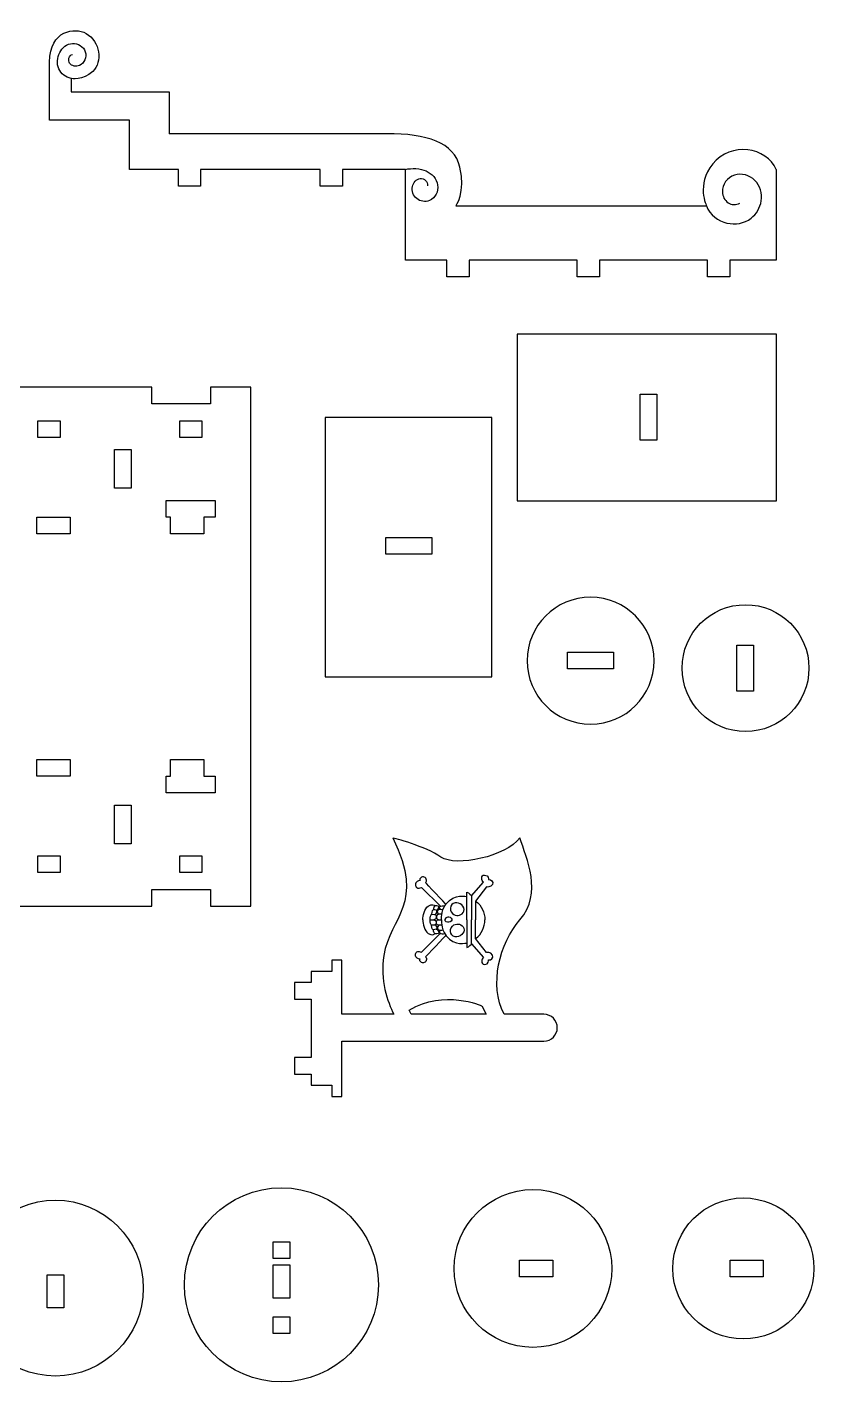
# Model space of a CAD drawing. Header units: centimetres. Extents: x -66 to 291, y -51 to 5.
# Drawn here: x -17.77 to -3.6, y -42.16 to -17.76 of the extents above; entities that cross this region are included whole.
import ezdxf

# ---------------------------------------------------------------- set-up
doc = ezdxf.new("R2010")
doc.units = ezdxf.units.CM
doc.header["$MEASUREMENT"] = 0
doc.layers.add('Capa 1', color=7, linetype='Continuous')

msp = doc.modelspace()

# ---------------------------------------------------------------- linework, layer by layer
at = {"layer": 'Capa 1', "color": 250, "lineweight": 25}
for points in [[(-17.36893, -18.39203), (-17.36186, -17.81243), (-16.90963, -17.763), (-16.71188, -17.87599)], [(-16.71188, -17.87599), (-16.45813, -18.02089), (-16.40796, -18.39203), (-16.59158, -18.56177)], [(-17.36893, -19.44018), (-17.36893, -19.44018), (-17.36893, -18.39203), (-17.36893, -18.39203)], [(-16.59158, -18.56177), (-16.77569, -18.73151), (-16.98098, -18.68914), (-16.98098, -18.68914)], [(-16.98098, -18.68914), (-16.98098, -18.68914), (-16.98098, -18.92609), (-16.98098, -18.92609)], [(-16.98098, -18.92609), (-16.98098, -18.92609), (-15.2132, -18.92609), (-15.2132, -18.92609)], [(-15.2132, -18.92609), (-15.2132, -18.92609), (-15.2132, -19.68274), (-15.2132, -19.68274)], [(-15.92869, -19.44018), (-15.92869, -19.44018), (-17.36893, -19.44018), (-17.36893, -19.44018)], [(-15.92869, -20.32761), (-15.92869, -20.32761), (-15.92869, -19.44018), (-15.92869, -19.44018)], [(-4.27994, -20.32761), (-4.45285, -19.92627), (-5.09625, -19.81863), (-5.42404, -20.22727)], [(-5.42404, -20.22727), (-5.72773, -20.60572), (-5.53436, -20.9844), (-5.53436, -20.9844)], [(-15.04736, -20.32761), (-15.04736, -20.32761), (-15.92869, -20.32761), (-15.92869, -20.32761)], [(-15.04736, -20.62763), (-15.04736, -20.62763), (-15.04736, -20.32761), (-15.04736, -20.32761)], [(-12.49273, -20.32761), (-12.49273, -20.32761), (-14.64773, -20.32761), (-14.64773, -20.32761)], [(-14.64773, -20.32761), (-14.64773, -20.32761), (-14.64773, -20.62763), (-14.64773, -20.62763)], [(-12.49273, -20.62763), (-12.49273, -20.62763), (-12.49273, -20.32761), (-12.49273, -20.32761)], [(-10.95801, -20.32761), (-10.95801, -20.32761), (-12.09286, -20.32761), (-12.09286, -20.32761)], [(-12.09286, -20.32761), (-12.09286, -20.32761), (-12.09286, -20.62763), (-12.09286, -20.62763)], [(-10.95801, -21.96096), (-10.95801, -21.96096), (-10.95801, -20.32761), (-10.95801, -20.32761)], [(-4.27994, -20.32761), (-4.27994, -20.32761), (-4.27994, -21.96096), (-4.27994, -21.96096)], [(-14.64773, -20.62763), (-14.64773, -20.62763), (-15.04736, -20.62763), (-15.04736, -20.62763)], [(-12.09286, -20.62763), (-12.09286, -20.62763), (-12.49273, -20.62763), (-12.49273, -20.62763)], [(-10.05135, -20.9844), (-10.05135, -20.9844), (-5.53436, -20.9844), (-5.53436, -20.9844)], [(-10.21257, -21.96096), (-10.21257, -21.96096), (-10.95801, -21.96096), (-10.95801, -21.96096)], [(-10.21257, -22.26099), (-10.21257, -22.26099), (-10.21257, -21.96096), (-10.21257, -21.96096)], [(-7.86519, -21.96096), (-7.86519, -21.96096), (-9.81245, -21.96096), (-9.81245, -21.96096)], [(-9.81245, -21.96096), (-9.81245, -21.96096), (-9.81245, -22.26099), (-9.81245, -22.26099)], [(-7.86519, -22.26099), (-7.86519, -22.26099), (-7.86519, -21.96096), (-7.86519, -21.96096)], [(-5.51756, -21.96096), (-5.51756, -21.96096), (-7.46507, -21.96096), (-7.46507, -21.96096)], [(-7.46507, -21.96096), (-7.46507, -21.96096), (-7.46507, -22.26099), (-7.46507, -22.26099)], [(-5.51756, -22.26099), (-5.51756, -22.26099), (-5.51756, -21.96096), (-5.51756, -21.96096)], [(-4.27994, -21.96096), (-4.27994, -21.96096), (-5.11744, -21.96096), (-5.11744, -21.96096)], [(-5.11744, -21.96096), (-5.11744, -21.96096), (-5.11744, -22.26099), (-5.11744, -22.26099)], [(-9.81245, -22.26099), (-9.81245, -22.26099), (-10.21257, -22.26099), (-10.21257, -22.26099)], [(-7.46507, -22.26099), (-7.46507, -22.26099), (-7.86519, -22.26099), (-7.86519, -22.26099)], [(-5.11744, -22.26099), (-5.11744, -22.26099), (-5.51756, -22.26099), (-5.51756, -22.26099)], [(-11.18352, -32.36685), (-10.59929, -33.57364), (-11.23417, -33.77684), (-11.34839, -34.48278)], [(-10.31948, -32.70969), (-10.58638, -32.51923), (-11.18352, -32.36685), (-11.18352, -32.36685)], [(-8.89678, -32.36685), (-9.13787, -32.69703), (-10.05281, -32.90023), (-10.31948, -32.70969)], [(-8.89678, -33.84038), (-8.47717, -33.3578), (-8.78232, -32.73546), (-8.89678, -32.36685)], [(-9.18073, -35.54289), (-9.45616, -35.01017), (-9.26426, -34.26371), (-8.89678, -33.84038)], [(-12.10382, -34.56887), (-12.10382, -34.56887), (-12.28719, -34.56887), (-12.28719, -34.56887)], [(-12.28719, -34.56887), (-12.28719, -34.56887), (-12.28719, -34.77027), (-12.28719, -34.77027)], [(-12.10382, -35.54289), (-12.10382, -35.54289), (-12.10382, -34.56887), (-12.10382, -34.56887)], [(-11.34839, -34.48278), (-11.42047, -34.92762), (-11.28069, -35.31641), (-11.1672, -35.54289)], [(-12.28719, -34.77027), (-12.28719, -34.77027), (-12.65736, -34.77027), (-12.65736, -34.77027)], [(-12.65736, -34.77027), (-12.65736, -34.77027), (-12.65736, -34.97033), (-12.65736, -34.97033)], [(-12.65736, -34.97033), (-12.65736, -34.97033), (-12.95714, -34.97033), (-12.95714, -34.97033)], [(-12.95714, -34.97033), (-12.95714, -34.97033), (-12.95714, -35.27016), (-12.95714, -35.27016)], [(-10.89128, -35.46662), (-10.25591, -35.08562), (-9.5828, -35.39042), (-9.5828, -35.39042)], [(-12.95714, -35.27016), (-12.95714, -35.27016), (-12.65736, -35.27016), (-12.65736, -35.27016)], [(-12.65736, -35.27016), (-12.65736, -35.27016), (-12.65736, -36.32143), (-12.65736, -36.32143)], [(-11.1672, -35.54289), (-11.1672, -35.54289), (-12.10382, -35.54289), (-12.10382, -35.54289)], [(-10.85378, -35.54289), (-10.85378, -35.54289), (-10.89128, -35.46662), (-10.89128, -35.46662)], [(-9.50316, -35.54289), (-9.50316, -35.54289), (-10.85378, -35.54289), (-10.85378, -35.54289)], [(-9.5828, -35.39042), (-9.5828, -35.39042), (-9.50316, -35.54289), (-9.50316, -35.54289)], [(-8.465, -35.54289), (-8.465, -35.54289), (-9.18073, -35.54289), (-9.18073, -35.54289)], [(-12.10382, -37.02272), (-12.10382, -37.02272), (-12.10382, -36.0255), (-12.10382, -36.0255)], [(-12.10382, -36.0255), (-12.10382, -36.0255), (-8.465, -36.0255), (-8.465, -36.0255)], [(-12.65736, -36.32143), (-12.65736, -36.32143), (-12.95714, -36.32143), (-12.95714, -36.32143)], [(-12.95714, -36.32143), (-12.95714, -36.32143), (-12.95714, -36.62129), (-12.95714, -36.62129)], [(-12.95714, -36.62129), (-12.95714, -36.62129), (-12.65736, -36.62129), (-12.65736, -36.62129)], [(-12.65736, -36.62129), (-12.65736, -36.62129), (-12.65736, -36.82135), (-12.65736, -36.82135)], [(-12.65736, -36.82135), (-12.65736, -36.82135), (-12.28719, -36.82135), (-12.28719, -36.82135)], [(-12.28719, -36.82135), (-12.28719, -36.82135), (-12.28719, -37.02272), (-12.28719, -37.02272)], [(-12.28719, -37.02272), (-12.28719, -37.02272), (-12.10382, -37.02272), (-12.10382, -37.02272)]]:
    msp.add_open_spline(points, degree=3, dxfattribs=at)
at = {"layer": 'Capa 1', "color": 143, "lineweight": 25}
for points, knots in [([(-16.98098, -18.68914), (-17.0818, -18.66649), (-17.15876, -18.6039), (-17.20186, -18.51526), (-17.24448, -18.42613), (-17.22695, -18.30996), (-17.18555, -18.22034), (-17.14415, -18.13072), (-17.05404, -18.06327), (-16.95541, -18.05815), (-16.85678, -18.05304), (-16.75621, -18.11538), (-16.72455, -18.20865), (-16.69264, -18.30217), (-16.73965, -18.41785), (-16.83073, -18.45559), (-16.89088, -18.48068), (-16.96905, -18.46753), (-17.0068, -18.41468), (-17.04406, -18.36159), (-17.02117, -18.27246), (-16.95834, -18.25541)], [0, 0, 0, 0, 0.14285714, 0.14285714, 0.14285714, 0.28571429, 0.28571429, 0.28571429, 0.42857143, 0.42857143, 0.42857143, 0.57142857, 0.57142857, 0.57142857, 0.71428571, 0.71428571, 0.71428571, 0.85714286, 0.85714286, 0.85714286, 1, 1, 1, 1]), ([(-10.95801, -20.3259), (-10.84745, -20.30009), (-10.68818, -20.30715), (-10.58468, -20.35342), (-10.48094, -20.39969), (-10.39619, -20.49467), (-10.37841, -20.60669), (-10.36063, -20.71896), (-10.41957, -20.8434), (-10.52428, -20.88675), (-10.59954, -20.91816), (-10.69135, -20.90453), (-10.75442, -20.8529), (-10.81725, -20.80103), (-10.84867, -20.7136), (-10.83284, -20.63372), (-10.81847, -20.56383), (-10.76392, -20.49905), (-10.69305, -20.49101), (-10.62243, -20.48298), (-10.54766, -20.54946), (-10.56252, -20.61911)], [0, 0, 0, 0, 0.14285714, 0.14285714, 0.14285714, 0.28571429, 0.28571429, 0.28571429, 0.42857143, 0.42857143, 0.42857143, 0.57142857, 0.57142857, 0.57142857, 0.71428571, 0.71428571, 0.71428571, 0.85714286, 0.85714286, 0.85714286, 1, 1, 1, 1]), ([(-5.53436, -20.9844), (-5.48274, -21.1444), (-5.31689, -21.2535), (-5.16883, -21.29149), (-5.02027, -21.32924), (-4.85492, -21.2988), (-4.73364, -21.20553), (-4.63574, -21.13028), (-4.56877, -21.01655), (-4.5505, -20.89454), (-4.53029, -20.76231), (-4.57023, -20.6196), (-4.66399, -20.52413), (-4.75799, -20.42867), (-4.90606, -20.38654), (-5.03294, -20.42843), (-5.1603, -20.47056), (-5.2565, -20.59987), (-5.24968, -20.73357), (-5.24578, -20.80833), (-5.21023, -20.8831), (-5.14837, -20.92547), (-5.08676, -20.96809), (-4.99909, -20.97393), (-4.9365, -20.93253)], [0, 0, 0, 0, 0.125, 0.125, 0.125, 0.25, 0.25, 0.25, 0.375, 0.375, 0.375, 0.5, 0.5, 0.5, 0.625, 0.625, 0.625, 0.75, 0.75, 0.75, 0.875, 0.875, 0.875, 1, 1, 1, 1]), ([(-10.2284, -33.56127), (-10.2284, -33.56127), (-10.59856, -33.1743), (-10.59466, -33.17182), (-10.57591, -33.15945), (-10.5781, -33.1274), (-10.58541, -33.10657), (-10.5932, -33.08544), (-10.61293, -33.06956), (-10.63509, -33.06707), (-10.6575, -33.06461), (-10.68039, -33.07555), (-10.69232, -33.09457), (-10.69597, -33.10019), (-10.69865, -33.10657), (-10.69865, -33.11332), (-10.69865, -33.11997), (-10.69597, -33.12674), (-10.69062, -33.13054), (-10.7118, -33.13129), (-10.73323, -33.13901), (-10.75028, -33.15214), (-10.76684, -33.16478), (-10.77853, -33.18485), (-10.77975, -33.20606), (-10.78072, -33.2272), (-10.77098, -33.24906), (-10.75296, -33.26039), (-10.72909, -33.27522), (-10.69792, -33.26952), (-10.67162, -33.25934), (-10.67162, -33.25934), (-10.32995, -33.59695), (-10.32995, -33.59695)], [0, 0, 0, 0, 0.09090909, 0.09090909, 0.09090909, 0.18181818, 0.18181818, 0.18181818, 0.27272727, 0.27272727, 0.27272727, 0.36363636, 0.36363636, 0.36363636, 0.45454545, 0.45454545, 0.45454545, 0.54545455, 0.54545455, 0.54545455, 0.63636364, 0.63636364, 0.63636364, 0.72727273, 0.72727273, 0.72727273, 0.81818182, 0.81818182, 0.81818182, 0.90909091, 0.90909091, 0.90909091, 1, 1, 1, 1]), ([(-10.30535, -33.74192), (-10.33457, -33.74126), (-10.36891, -33.73766), (-10.38328, -33.74791), (-10.41372, -33.77019), (-10.3996, -33.8245), (-10.38572, -33.83193), (-10.36599, -33.84247), (-10.30633, -33.84038), (-10.30633, -33.84038), (-10.30633, -33.84038), (-10.33238, -33.70064), (-10.22353, -33.55423), (-10.07449, -33.35495), (-9.85263, -33.42411), (-9.85263, -33.42411), (-9.85263, -33.42411), (-9.85263, -33.34049), (-9.85263, -33.34049), (-9.82, -33.34962), (-9.76739, -33.40716), (-9.76739, -33.40716), (-9.76739, -33.40716), (-9.55138, -33.16232), (-9.55138, -33.16232), (-9.5867, -33.14006), (-9.61178, -33.03388), (-9.53166, -33.03388), (-9.45202, -33.03388), (-9.46225, -33.11646), (-9.46225, -33.11646), (-9.41525, -33.11503), (-9.36654, -33.14785), (-9.39163, -33.2053), (-9.41622, -33.26324), (-9.5, -33.24906), (-9.5, -33.24906), (-9.5, -33.24906), (-9.69434, -33.50421), (-9.69434, -33.50421), (-9.58109, -33.57822), (-9.52825, -33.71652), (-9.52825, -33.84038)], [0, 0, 0, 0, 0.07142857, 0.07142857, 0.07142857, 0.14285714, 0.14285714, 0.14285714, 0.21428571, 0.21428571, 0.21428571, 0.28571429, 0.28571429, 0.28571429, 0.35714286, 0.35714286, 0.35714286, 0.42857143, 0.42857143, 0.42857143, 0.5, 0.5, 0.5, 0.57142857, 0.57142857, 0.57142857, 0.64285714, 0.64285714, 0.64285714, 0.71428571, 0.71428571, 0.71428571, 0.78571429, 0.78571429, 0.78571429, 0.85714286, 0.85714286, 0.85714286, 0.92857143, 0.92857143, 0.92857143, 1, 1, 1, 1]), ([(-10.64581, -33.84038), (-10.64581, -33.76876), (-10.61196, -33.63825), (-10.54937, -33.59514), (-10.48702, -33.55214), (-10.42517, -33.57155), (-10.4315, -33.59344)], [0, 0, 0, 0, 0.5, 0.5, 0.5, 1, 1, 1, 1]), ([(-10.42639, -33.74791), (-10.4108, -33.74754), (-10.39351, -33.71197), (-10.39205, -33.69256), (-10.39034, -33.67278), (-10.41104, -33.66146), (-10.45951, -33.66078), (-10.45951, -33.66078), (-10.49019, -33.67838), (-10.49165, -33.74087)], [0, 0, 0, 0, 0.33333333, 0.33333333, 0.33333333, 0.66666667, 0.66666667, 0.66666667, 1, 1, 1, 1]), ([(-10.40447, -33.67105), (-10.38158, -33.66964), (-10.3504, -33.62339), (-10.35479, -33.60398), (-10.35868, -33.58457), (-10.422, -33.58457), (-10.4315, -33.59344), (-10.44148, -33.60218), (-10.46267, -33.62588), (-10.45342, -33.66078)], [0, 0, 0, 0, 0.33333333, 0.33333333, 0.33333333, 0.66666667, 0.66666667, 0.66666667, 1, 1, 1, 1]), ([(-10.34797, -33.74087), (-10.37135, -33.74336), (-10.3862, -33.6975), (-10.37378, -33.67134), (-10.36185, -33.64529), (-10.2961, -33.65089), (-10.28124, -33.65659)], [0, 0, 0, 0, 0.5, 0.5, 0.5, 1, 1, 1, 1]), ([(-10.32995, -33.65164), (-10.3526, -33.6393), (-10.34967, -33.60048), (-10.32021, -33.59266), (-10.2905, -33.58496), (-10.24934, -33.59266), (-10.24934, -33.59266)], [0, 0, 0, 0, 0.5, 0.5, 0.5, 1, 1, 1, 1]), ([(-9.9084, -33.68722), (-9.91936, -33.72071), (-9.94834, -33.74754), (-9.98194, -33.75848), (-10.01579, -33.76941), (-10.05379, -33.76447), (-10.08447, -33.74686), (-10.12538, -33.72395), (-10.1529, -33.67772), (-10.14974, -33.63119), (-10.14657, -33.58457), (-10.11028, -33.54084), (-10.06401, -33.53341), (-9.98219, -33.51999), (-9.87917, -33.59943), (-9.9084, -33.68722)], [0, 0, 0, 0, 0.2, 0.2, 0.2, 0.4, 0.4, 0.4, 0.6, 0.6, 0.6, 0.8, 0.8, 0.8, 1, 1, 1, 1]), ([(-10.64581, -33.84038), (-10.64581, -33.91193), (-10.61196, -34.04282), (-10.54937, -34.08554), (-10.48702, -34.12852), (-10.42517, -34.10911), (-10.4315, -34.08734)], [0, 0, 0, 0, 0.5, 0.5, 0.5, 1, 1, 1, 1]), ([(-10.51357, -33.84038), (-10.51941, -33.7952), (-10.49165, -33.74087), (-10.49165, -33.74087), (-10.49165, -33.74087), (-10.47071, -33.74012), (-10.43515, -33.74584), (-10.39911, -33.75144), (-10.40422, -33.77579), (-10.40593, -33.80015), (-10.40715, -33.8245), (-10.42858, -33.83439), (-10.44538, -33.84038)], [0, 0, 0, 0, 0.25, 0.25, 0.25, 0.5, 0.5, 0.5, 0.75, 0.75, 0.75, 1, 1, 1, 1]), ([(-10.51357, -33.84038), (-10.51941, -33.88548), (-10.49165, -33.93979), (-10.49165, -33.93979), (-10.49165, -33.93979), (-10.47071, -33.94057), (-10.43515, -33.93484), (-10.39911, -33.92924), (-10.40422, -33.90489), (-10.40593, -33.88054), (-10.40715, -33.85628), (-10.42858, -33.84637), (-10.44538, -33.84038), (-10.44538, -33.84038), (-10.51357, -33.84038), (-10.51357, -33.84038)], [0, 0, 0, 0, 0.2, 0.2, 0.2, 0.4, 0.4, 0.4, 0.6, 0.6, 0.6, 0.8, 0.8, 0.8, 1, 1, 1, 1]), ([(-10.30535, -33.93874), (-10.33457, -33.93952), (-10.36891, -33.94303), (-10.38328, -33.93275), (-10.41372, -33.91088), (-10.3996, -33.85628), (-10.38572, -33.84885), (-10.36599, -33.83819), (-10.30633, -33.84038), (-10.30633, -33.84038), (-10.30633, -33.84038), (-10.33238, -33.98004), (-10.22353, -34.12643), (-10.07449, -34.32573), (-9.85263, -34.25667), (-9.85263, -34.25667), (-9.85263, -34.25667), (-9.85263, -34.3403), (-9.85263, -34.3403), (-9.82, -34.33107), (-9.76739, -34.27359), (-9.76739, -34.27359), (-9.76739, -34.27359), (-9.55138, -34.51836), (-9.55138, -34.51836), (-9.5867, -34.54062), (-9.61178, -34.6468), (-9.53166, -34.6468), (-9.45202, -34.6468), (-9.46225, -34.56422), (-9.46225, -34.56422), (-9.41525, -34.56566), (-9.36654, -34.53283), (-9.39163, -34.47538), (-9.41622, -34.41754), (-9.5, -34.43162), (-9.5, -34.43162), (-9.5, -34.43162), (-9.69434, -34.17657), (-9.69434, -34.17657), (-9.58109, -34.10246), (-9.52825, -33.96414), (-9.52825, -33.84038)], [0, 0, 0, 0, 0.07142857, 0.07142857, 0.07142857, 0.14285714, 0.14285714, 0.14285714, 0.21428571, 0.21428571, 0.21428571, 0.28571429, 0.28571429, 0.28571429, 0.35714286, 0.35714286, 0.35714286, 0.42857143, 0.42857143, 0.42857143, 0.5, 0.5, 0.5, 0.57142857, 0.57142857, 0.57142857, 0.64285714, 0.64285714, 0.64285714, 0.71428571, 0.71428571, 0.71428571, 0.78571429, 0.78571429, 0.78571429, 0.85714286, 0.85714286, 0.85714286, 0.92857143, 0.92857143, 0.92857143, 1, 1, 1, 1]), ([(-10.17458, -33.78853), (-10.19698, -33.78532), (-10.22109, -33.79586), (-10.23375, -33.81461), (-10.24228, -33.82698), (-10.24569, -33.84352), (-10.24009, -33.85733), (-10.234, -33.87282), (-10.21792, -33.88273), (-10.20161, -33.88548), (-10.17336, -33.89081), (-10.13269, -33.87739), (-10.1227, -33.84781), (-10.11296, -33.81956), (-10.14974, -33.79206), (-10.17458, -33.78853)], [0, 0, 0, 0, 0.2, 0.2, 0.2, 0.4, 0.4, 0.4, 0.6, 0.6, 0.6, 0.8, 0.8, 0.8, 1, 1, 1, 1]), ([(-9.9084, -33.99344), (-9.91936, -33.95995), (-9.94834, -33.93314), (-9.98194, -33.9222), (-10.01579, -33.91125), (-10.05379, -33.91621), (-10.08447, -33.9338), (-10.12538, -33.95674), (-10.1529, -34.00296), (-10.14974, -34.04957), (-10.14657, -34.09647), (-10.11028, -34.13985), (-10.06401, -34.14727), (-9.98219, -34.16069), (-9.87917, -34.08125), (-9.9084, -33.99344)], [0, 0, 0, 0, 0.2, 0.2, 0.2, 0.4, 0.4, 0.4, 0.6, 0.6, 0.6, 0.8, 0.8, 0.8, 1, 1, 1, 1]), ([(-10.2284, -34.11939), (-10.2284, -34.11939), (-10.59856, -34.50638), (-10.59466, -34.50923), (-10.57591, -34.52121), (-10.5781, -34.55329), (-10.58541, -34.5745), (-10.5932, -34.59532), (-10.61293, -34.61122), (-10.63509, -34.61368), (-10.6575, -34.61607), (-10.68039, -34.60513), (-10.69232, -34.58648), (-10.69597, -34.58088), (-10.69865, -34.57411), (-10.69865, -34.56746), (-10.69865, -34.56069), (-10.69597, -34.55404), (-10.69062, -34.55015), (-10.7118, -34.54949), (-10.73323, -34.54206), (-10.75028, -34.52903), (-10.76684, -34.5159), (-10.77853, -34.49581), (-10.77975, -34.4746), (-10.78072, -34.45349), (-10.77098, -34.43162), (-10.75296, -34.4203), (-10.72909, -34.40554), (-10.69792, -34.41116), (-10.67162, -34.42134), (-10.67162, -34.42134), (-10.32995, -34.08374), (-10.32995, -34.08374)], [0, 0, 0, 0, 0.09090909, 0.09090909, 0.09090909, 0.18181818, 0.18181818, 0.18181818, 0.27272727, 0.27272727, 0.27272727, 0.36363636, 0.36363636, 0.36363636, 0.45454545, 0.45454545, 0.45454545, 0.54545455, 0.54545455, 0.54545455, 0.63636364, 0.63636364, 0.63636364, 0.72727273, 0.72727273, 0.72727273, 0.81818182, 0.81818182, 0.81818182, 0.90909091, 0.90909091, 0.90909091, 1, 1, 1, 1]), ([(-10.42639, -33.93275), (-10.4108, -33.93314), (-10.39351, -33.96882), (-10.39205, -33.98849), (-10.39034, -34.0079), (-10.41104, -34.01923), (-10.45951, -34.01988), (-10.45951, -34.01988), (-10.49019, -34.0023), (-10.49165, -33.93979)], [0, 0, 0, 0, 0.33333333, 0.33333333, 0.33333333, 0.66666667, 0.66666667, 0.66666667, 1, 1, 1, 1]), ([(-10.40447, -34.0097), (-10.38158, -34.01114), (-10.3504, -34.05729), (-10.35479, -34.07667), (-10.35868, -34.09608), (-10.422, -34.09608), (-10.4315, -34.08734), (-10.44148, -34.0785), (-10.46267, -34.05481), (-10.45342, -34.01988)], [0, 0, 0, 0, 0.33333333, 0.33333333, 0.33333333, 0.66666667, 0.66666667, 0.66666667, 1, 1, 1, 1]), ([(-10.34797, -33.93979), (-10.37135, -33.93733), (-10.3862, -33.98328), (-10.37378, -34.00934), (-10.36185, -34.0354), (-10.2961, -34.0298), (-10.28124, -34.02417)], [0, 0, 0, 0, 0.5, 0.5, 0.5, 1, 1, 1, 1]), ([(-10.32995, -34.02911), (-10.3526, -34.04178), (-10.34967, -34.0806), (-10.32021, -34.088), (-10.2905, -34.09582), (-10.24934, -34.088), (-10.24934, -34.088)], [0, 0, 0, 0, 0.5, 0.5, 0.5, 1, 1, 1, 1])]:
    msp.add_open_spline(points, degree=3, knots=knots, dxfattribs=at)
at = {"layer": 'Capa 1', "color": 250, "lineweight": 25}
for points, knots in [([(-10.05135, -20.9844), (-10.05135, -20.9844), (-9.86968, -20.74209), (-9.97586, -20.28815), (-10.08155, -19.83421), (-10.58103, -19.68274), (-11.29262, -19.68274), (-12.00397, -19.68274), (-15.2132, -19.68274), (-15.2132, -19.68274)], [0, 0, 0, 0, 0.33333333, 0.33333333, 0.33333333, 0.66666667, 0.66666667, 0.66666667, 1, 1, 1, 1]), ([(-4.27702, -23.58871), (-4.27702, -23.58871), (-4.27702, -26.29481), (-4.27702, -26.29481), (-4.27702, -26.29481), (-8.94743, -26.29481), (-8.94743, -26.29481), (-8.94743, -26.29481), (-8.94743, -23.29063), (-8.94743, -23.29063), (-8.94743, -23.29063), (-4.27702, -23.29063), (-4.27702, -23.29063), (-4.27702, -23.29063), (-4.27702, -23.58871), (-4.27702, -23.58871)], [0, 0, 0, 0, 0.2, 0.2, 0.2, 0.4, 0.4, 0.4, 0.6, 0.6, 0.6, 0.8, 0.8, 0.8, 1, 1, 1, 1]), ([(-18.41245, -33.59619), (-18.41245, -33.59619), (-18.41245, -24.24648), (-18.41245, -24.24648), (-18.41245, -24.24648), (-15.52541, -24.24648), (-15.52541, -24.24648), (-15.52541, -24.24648), (-15.52541, -24.54651), (-15.52541, -24.54651), (-15.52541, -24.54651), (-14.46849, -24.54651), (-14.46849, -24.54651), (-14.46849, -24.54651), (-14.46849, -24.24648), (-14.46849, -24.24648), (-14.46849, -24.24648), (-13.74204, -24.24648), (-13.74204, -24.24648), (-13.74204, -24.24648), (-13.74204, -33.59619), (-13.74204, -33.59619), (-13.74204, -33.59619), (-14.46849, -33.59619), (-14.46849, -33.59619), (-14.46849, -33.59619), (-14.46849, -33.29607), (-14.46849, -33.29607), (-14.46849, -33.29607), (-15.52541, -33.29607), (-15.52541, -33.29607), (-15.52541, -33.29607), (-15.52541, -33.59619), (-15.52541, -33.59619), (-15.52541, -33.59619), (-18.41245, -33.59619), (-18.41245, -33.59619)], [0, 0, 0, 0, 0.08333333, 0.08333333, 0.08333333, 0.16666667, 0.16666667, 0.16666667, 0.25, 0.25, 0.25, 0.33333333, 0.33333333, 0.33333333, 0.41666667, 0.41666667, 0.41666667, 0.5, 0.5, 0.5, 0.58333333, 0.58333333, 0.58333333, 0.66666667, 0.66666667, 0.66666667, 0.75, 0.75, 0.75, 0.83333333, 0.83333333, 0.83333333, 0.91666667, 0.91666667, 0.91666667, 1, 1, 1, 1]), ([(-6.73302, -25.20136), (-6.73302, -25.20136), (-6.43317, -25.20136), (-6.43317, -25.20136), (-6.43317, -25.20136), (-6.43317, -24.37422), (-6.43317, -24.37422), (-6.43317, -24.37422), (-6.73302, -24.37422), (-6.73302, -24.37422), (-6.73302, -24.37422), (-6.73302, -25.20136), (-6.73302, -25.20136)], [0, 0, 0, 0, 0.25, 0.25, 0.25, 0.5, 0.5, 0.5, 0.75, 0.75, 0.75, 1, 1, 1, 1]), ([(-17.57739, -25.15314), (-17.57739, -25.15314), (-17.17737, -25.15314), (-17.17737, -25.15314), (-17.17737, -25.15314), (-17.17737, -24.85311), (-17.17737, -24.85311), (-17.17737, -24.85311), (-17.57739, -24.85311), (-17.57739, -24.85311), (-17.57739, -24.85311), (-17.57739, -25.15314), (-17.57739, -25.15314)], [0, 0, 0, 0, 0.25, 0.25, 0.25, 0.5, 0.5, 0.5, 0.75, 0.75, 0.75, 1, 1, 1, 1]), ([(-15.02301, -25.15314), (-15.02301, -25.15314), (-14.62299, -25.15314), (-14.62299, -25.15314), (-14.62299, -25.15314), (-14.62299, -24.85311), (-14.62299, -24.85311), (-14.62299, -24.85311), (-15.02301, -24.85311), (-15.02301, -24.85311), (-15.02301, -24.85311), (-15.02301, -25.15314), (-15.02301, -25.15314)], [0, 0, 0, 0, 0.25, 0.25, 0.25, 0.5, 0.5, 0.5, 0.75, 0.75, 0.75, 1, 1, 1, 1]), ([(-12.40433, -24.7971), (-12.40433, -24.7971), (-9.4004, -24.7971), (-9.4004, -24.7971), (-9.4004, -24.7971), (-9.4004, -29.46761), (-9.4004, -29.46761), (-9.4004, -29.46761), (-12.40433, -29.46761), (-12.40433, -29.46761), (-12.40433, -29.46761), (-12.40433, -24.7971), (-12.40433, -24.7971)], [0, 0, 0, 0, 0.25, 0.25, 0.25, 0.5, 0.5, 0.5, 0.75, 0.75, 0.75, 1, 1, 1, 1]), ([(-16.19804, -26.06906), (-16.19804, -26.06906), (-15.89819, -26.06906), (-15.89819, -26.06906), (-15.89819, -26.06906), (-15.89819, -25.3691), (-15.89819, -25.3691), (-15.89819, -25.3691), (-16.19804, -25.3691), (-16.19804, -25.3691), (-16.19804, -25.3691), (-16.19804, -26.06906), (-16.19804, -26.06906)], [0, 0, 0, 0, 0.25, 0.25, 0.25, 0.5, 0.5, 0.5, 0.75, 0.75, 0.75, 1, 1, 1, 1]), ([(-15.26751, -26.29018), (-15.26751, -26.29018), (-15.26751, -26.59014), (-15.26751, -26.59014), (-15.26751, -26.59014), (-15.19031, -26.59014), (-15.19031, -26.59014), (-15.19031, -26.59014), (-15.19031, -26.89019), (-15.19031, -26.89019), (-15.19031, -26.89019), (-14.58879, -26.89019), (-14.58879, -26.89019), (-14.58879, -26.89019), (-14.58879, -26.59014), (-14.58879, -26.59014), (-14.58879, -26.59014), (-14.3852, -26.59014), (-14.3852, -26.59014), (-14.3852, -26.59014), (-14.3852, -26.29018), (-14.3852, -26.29018), (-14.3852, -26.29018), (-15.26751, -26.29018), (-15.26751, -26.29018)], [0, 0, 0, 0, 0.125, 0.125, 0.125, 0.25, 0.25, 0.25, 0.375, 0.375, 0.375, 0.5, 0.5, 0.5, 0.625, 0.625, 0.625, 0.75, 0.75, 0.75, 0.875, 0.875, 0.875, 1, 1, 1, 1]), ([(-17.59614, -26.89019), (-17.59614, -26.89019), (-16.99464, -26.89019), (-16.99464, -26.89019), (-16.99464, -26.89019), (-16.99464, -26.59016), (-16.99464, -26.59016), (-16.99464, -26.59016), (-17.59614, -26.59016), (-17.59614, -26.59016), (-17.59614, -26.59016), (-17.59614, -26.89019), (-17.59614, -26.89019)], [0, 0, 0, 0, 0.25, 0.25, 0.25, 0.5, 0.5, 0.5, 0.75, 0.75, 0.75, 1, 1, 1, 1]), ([(-11.31113, -27.25329), (-11.31113, -27.25329), (-10.48389, -27.25329), (-10.48389, -27.25329), (-10.48389, -27.25329), (-10.48389, -26.95326), (-10.48389, -26.95326), (-10.48389, -26.95326), (-11.31113, -26.95326), (-11.31113, -26.95326), (-11.31113, -26.95326), (-11.31113, -27.25329), (-11.31113, -27.25329)], [0, 0, 0, 0, 0.25, 0.25, 0.25, 0.5, 0.5, 0.5, 0.75, 0.75, 0.75, 1, 1, 1, 1]), ([(-7.62433, -28.0323), (-6.99311, -28.0323), (-6.48145, -28.54381), (-6.48145, -29.17499), (-6.48145, -29.80597), (-6.99311, -30.31748), (-7.62433, -30.31748), (-8.25532, -30.31748), (-8.76722, -29.80597), (-8.76722, -29.17499), (-8.76722, -28.54381), (-8.25532, -28.0323), (-7.62433, -28.0323)], [0, 0, 0, 0, 0.25, 0.25, 0.25, 0.5, 0.5, 0.5, 0.75, 0.75, 0.75, 1, 1, 1, 1]), ([(-5.97564, -29.30798), (-5.97564, -29.93896), (-5.46423, -30.45047), (-4.833, -30.45047), (-4.20201, -30.45047), (-3.69036, -29.93896), (-3.69036, -29.30798), (-3.69036, -28.67689), (-4.20201, -28.16529), (-4.833, -28.16529), (-5.46423, -28.16529), (-5.97564, -28.67689), (-5.97564, -29.30798)], [0, 0, 0, 0, 0.25, 0.25, 0.25, 0.5, 0.5, 0.5, 0.75, 0.75, 0.75, 1, 1, 1, 1]), ([(-8.03736, -29.32091), (-8.03736, -29.32091), (-7.21012, -29.32091), (-7.21012, -29.32091), (-7.21012, -29.32091), (-7.21012, -29.02087), (-7.21012, -29.02087), (-7.21012, -29.02087), (-8.03736, -29.02087), (-8.03736, -29.02087), (-8.03736, -29.02087), (-8.03736, -29.32091), (-8.03736, -29.32091)], [0, 0, 0, 0, 0.25, 0.25, 0.25, 0.5, 0.5, 0.5, 0.75, 0.75, 0.75, 1, 1, 1, 1]), ([(-4.98715, -29.72217), (-4.98715, -29.72217), (-4.68731, -29.72217), (-4.68731, -29.72217), (-4.68731, -29.72217), (-4.68731, -28.89503), (-4.68731, -28.89503), (-4.68731, -28.89503), (-4.98715, -28.89503), (-4.98715, -28.89503), (-4.98715, -28.89503), (-4.98715, -29.72217), (-4.98715, -29.72217)], [0, 0, 0, 0, 0.25, 0.25, 0.25, 0.5, 0.5, 0.5, 0.75, 0.75, 0.75, 1, 1, 1, 1]), ([(-17.59614, -31.25241), (-17.59614, -31.25241), (-16.99464, -31.25241), (-16.99464, -31.25241), (-16.99464, -31.25241), (-16.99464, -30.95257), (-16.99464, -30.95257), (-16.99464, -30.95257), (-17.59614, -30.95257), (-17.59614, -30.95257), (-17.59614, -30.95257), (-17.59614, -31.25241), (-17.59614, -31.25241)], [0, 0, 0, 0, 0.25, 0.25, 0.25, 0.5, 0.5, 0.5, 0.75, 0.75, 0.75, 1, 1, 1, 1]), ([(-15.26751, -31.25241), (-15.26751, -31.25241), (-15.26751, -31.55264), (-15.26751, -31.55264), (-15.26751, -31.55264), (-14.3852, -31.55264), (-14.3852, -31.55264), (-14.3852, -31.55264), (-14.3852, -31.25241), (-14.3852, -31.25241), (-14.3852, -31.25241), (-14.58879, -31.25241), (-14.58879, -31.25241), (-14.58879, -31.25241), (-14.58879, -30.95256), (-14.58879, -30.95256), (-14.58879, -30.95256), (-15.19031, -30.95256), (-15.19031, -30.95256), (-15.19031, -30.95256), (-15.19031, -31.25241), (-15.19031, -31.25241), (-15.19031, -31.25241), (-15.26751, -31.25241), (-15.26751, -31.25241)], [0, 0, 0, 0, 0.125, 0.125, 0.125, 0.25, 0.25, 0.25, 0.375, 0.375, 0.375, 0.5, 0.5, 0.5, 0.625, 0.625, 0.625, 0.75, 0.75, 0.75, 0.875, 0.875, 0.875, 1, 1, 1, 1]), ([(-16.19804, -32.47367), (-16.19804, -32.47367), (-15.89819, -32.47367), (-15.89819, -32.47367), (-15.89819, -32.47367), (-15.89819, -31.7738), (-15.89819, -31.7738), (-15.89819, -31.7738), (-16.19804, -31.7738), (-16.19804, -31.7738), (-16.19804, -31.7738), (-16.19804, -32.47367), (-16.19804, -32.47367)], [0, 0, 0, 0, 0.25, 0.25, 0.25, 0.5, 0.5, 0.5, 0.75, 0.75, 0.75, 1, 1, 1, 1]), ([(-17.57739, -32.98985), (-17.57739, -32.98985), (-17.17737, -32.98985), (-17.17737, -32.98985), (-17.17737, -32.98985), (-17.17737, -32.68963), (-17.17737, -32.68963), (-17.17737, -32.68963), (-17.57739, -32.68963), (-17.57739, -32.68963), (-17.57739, -32.68963), (-17.57739, -32.98985), (-17.57739, -32.98985)], [0, 0, 0, 0, 0.25, 0.25, 0.25, 0.5, 0.5, 0.5, 0.75, 0.75, 0.75, 1, 1, 1, 1]), ([(-15.02301, -32.98985), (-15.02301, -32.98985), (-14.62299, -32.98985), (-14.62299, -32.98985), (-14.62299, -32.98985), (-14.62299, -32.68963), (-14.62299, -32.68963), (-14.62299, -32.68963), (-15.02301, -32.68963), (-15.02301, -32.68963), (-15.02301, -32.68963), (-15.02301, -32.98985), (-15.02301, -32.98985)], [0, 0, 0, 0, 0.25, 0.25, 0.25, 0.5, 0.5, 0.5, 0.75, 0.75, 0.75, 1, 1, 1, 1]), ([(-8.465, -36.0255), (-8.33106, -36.0255), (-8.22366, -35.91751), (-8.22366, -35.78416), (-8.22366, -35.65078), (-8.33106, -35.54289), (-8.465, -35.54289)], [0, 0, 0, 0, 0.5, 0.5, 0.5, 1, 1, 1, 1]), ([(-13.19215, -42.1631), (-12.2268, -42.1631), (-11.44434, -41.38056), (-11.44434, -40.41541), (-11.44434, -39.45023), (-12.2268, -38.66779), (-13.19215, -38.66779), (-14.15726, -38.66779), (-14.93972, -39.45023), (-14.93972, -40.41541), (-14.93972, -41.38056), (-14.15726, -42.1631), (-13.19215, -42.1631)], [0, 0, 0, 0, 0.25, 0.25, 0.25, 0.5, 0.5, 0.5, 0.75, 0.75, 0.75, 1, 1, 1, 1]), ([(-10.08228, -40.12013), (-10.08228, -40.90473), (-9.44642, -41.54078), (-8.66128, -41.54078), (-7.87687, -41.54078), (-7.24078, -40.90473), (-7.24078, -40.12013), (-7.24078, -39.33521), (-7.87687, -38.69918), (-8.66128, -38.69918), (-9.44642, -38.69918), (-10.08228, -39.33521), (-10.08228, -40.12013)], [0, 0, 0, 0, 0.25, 0.25, 0.25, 0.5, 0.5, 0.5, 0.75, 0.75, 0.75, 1, 1, 1, 1]), ([(-17.26348, -38.88935), (-18.13848, -38.88935), (-18.84739, -39.59844), (-18.84739, -40.47325), (-18.84739, -41.34786), (-18.13848, -42.05694), (-17.26348, -42.05694), (-16.38896, -42.05694), (-15.67981, -41.34786), (-15.67981, -40.47325), (-15.67981, -39.59844), (-16.38896, -38.88935), (-17.26348, -38.88935)], [0, 0, 0, 0, 0.25, 0.25, 0.25, 0.5, 0.5, 0.5, 0.75, 0.75, 0.75, 1, 1, 1, 1]), ([(-6.14148, -40.12013), (-6.14148, -40.82149), (-5.57284, -41.39018), (-4.87148, -41.39018), (-4.16987, -41.39018), (-3.60123, -40.82149), (-3.60123, -40.12013), (-3.60123, -39.41845), (-4.16987, -38.84978), (-4.87148, -38.84978), (-5.57284, -38.84978), (-6.14148, -39.41845), (-6.14148, -40.12013)], [0, 0, 0, 0, 0.25, 0.25, 0.25, 0.5, 0.5, 0.5, 0.75, 0.75, 0.75, 1, 1, 1, 1]), ([(-13.34216, -39.94204), (-13.34216, -39.94204), (-13.04222, -39.94204), (-13.04222, -39.94204), (-13.04222, -39.94204), (-13.04222, -39.64209), (-13.04222, -39.64209), (-13.04222, -39.64209), (-13.34216, -39.64209), (-13.34216, -39.64209), (-13.34216, -39.64209), (-13.34216, -39.94204), (-13.34216, -39.94204)], [0, 0, 0, 0, 0.25, 0.25, 0.25, 0.5, 0.5, 0.5, 0.75, 0.75, 0.75, 1, 1, 1, 1]), ([(-8.90189, -40.27005), (-8.90189, -40.27005), (-8.30258, -40.27005), (-8.30258, -40.27005), (-8.30258, -40.27005), (-8.30258, -39.96991), (-8.30258, -39.96991), (-8.30258, -39.96991), (-8.90189, -39.96991), (-8.90189, -39.96991), (-8.90189, -39.96991), (-8.90189, -40.27005), (-8.90189, -40.27005)], [0, 0, 0, 0, 0.25, 0.25, 0.25, 0.5, 0.5, 0.5, 0.75, 0.75, 0.75, 1, 1, 1, 1]), ([(-5.11208, -40.27005), (-5.11208, -40.27005), (-4.51268, -40.27005), (-4.51268, -40.27005), (-4.51268, -40.27005), (-4.51268, -39.96991), (-4.51268, -39.96991), (-4.51268, -39.96991), (-5.11208, -39.96991), (-5.11208, -39.96991), (-5.11208, -39.96991), (-5.11208, -40.27005), (-5.11208, -40.27005)], [0, 0, 0, 0, 0.25, 0.25, 0.25, 0.5, 0.5, 0.5, 0.75, 0.75, 0.75, 1, 1, 1, 1]), ([(-17.41349, -40.83206), (-17.41349, -40.83206), (-17.11355, -40.83206), (-17.11355, -40.83206), (-17.11355, -40.83206), (-17.11355, -40.23266), (-17.11355, -40.23266), (-17.11355, -40.23266), (-17.41349, -40.23266), (-17.41349, -40.23266), (-17.41349, -40.23266), (-17.41349, -40.83206), (-17.41349, -40.83206)], [0, 0, 0, 0, 0.25, 0.25, 0.25, 0.5, 0.5, 0.5, 0.75, 0.75, 0.75, 1, 1, 1, 1]), ([(-13.34216, -40.65599), (-13.34216, -40.65599), (-13.04222, -40.65599), (-13.04222, -40.65599), (-13.04222, -40.65599), (-13.04222, -40.05668), (-13.04222, -40.05668), (-13.04222, -40.05668), (-13.34216, -40.05668), (-13.34216, -40.05668), (-13.34216, -40.05668), (-13.34216, -40.65599), (-13.34216, -40.65599)], [0, 0, 0, 0, 0.25, 0.25, 0.25, 0.5, 0.5, 0.5, 0.75, 0.75, 0.75, 1, 1, 1, 1]), ([(-13.34216, -41.29316), (-13.34216, -41.29316), (-13.04222, -41.29316), (-13.04222, -41.29316), (-13.04222, -41.29316), (-13.04222, -40.99294), (-13.04222, -40.99294), (-13.04222, -40.99294), (-13.34216, -40.99294), (-13.34216, -40.99294), (-13.34216, -40.99294), (-13.34216, -41.29316), (-13.34216, -41.29316)], [0, 0, 0, 0, 0.25, 0.25, 0.25, 0.5, 0.5, 0.5, 0.75, 0.75, 0.75, 1, 1, 1, 1])]:
    msp.add_open_spline(points, degree=3, knots=knots, dxfattribs=at)
at = {"layer": 'Capa 1', "color": 143, "lineweight": 25}
for points in [[(-9.85044, -33.84038), (-9.85044, -33.84038), (-9.85263, -33.42411), (-9.85263, -33.42411)], [(-9.76739, -33.40716), (-9.76739, -33.40716), (-9.76739, -33.84038), (-9.76739, -33.84038)], [(-9.69434, -33.50421), (-9.69434, -33.50421), (-9.69434, -33.84038), (-9.69434, -33.84038)], [(-9.85044, -33.84038), (-9.85044, -33.84038), (-9.85263, -34.25667), (-9.85263, -34.25667)], [(-9.76739, -34.27359), (-9.76739, -34.27359), (-9.76739, -33.84038), (-9.76739, -33.84038)], [(-9.69434, -34.17657), (-9.69434, -34.17657), (-9.69434, -33.84038), (-9.69434, -33.84038)]]:
    msp.add_open_spline(points, degree=3, dxfattribs=at)

doc.saveas('drawing.dxf')
